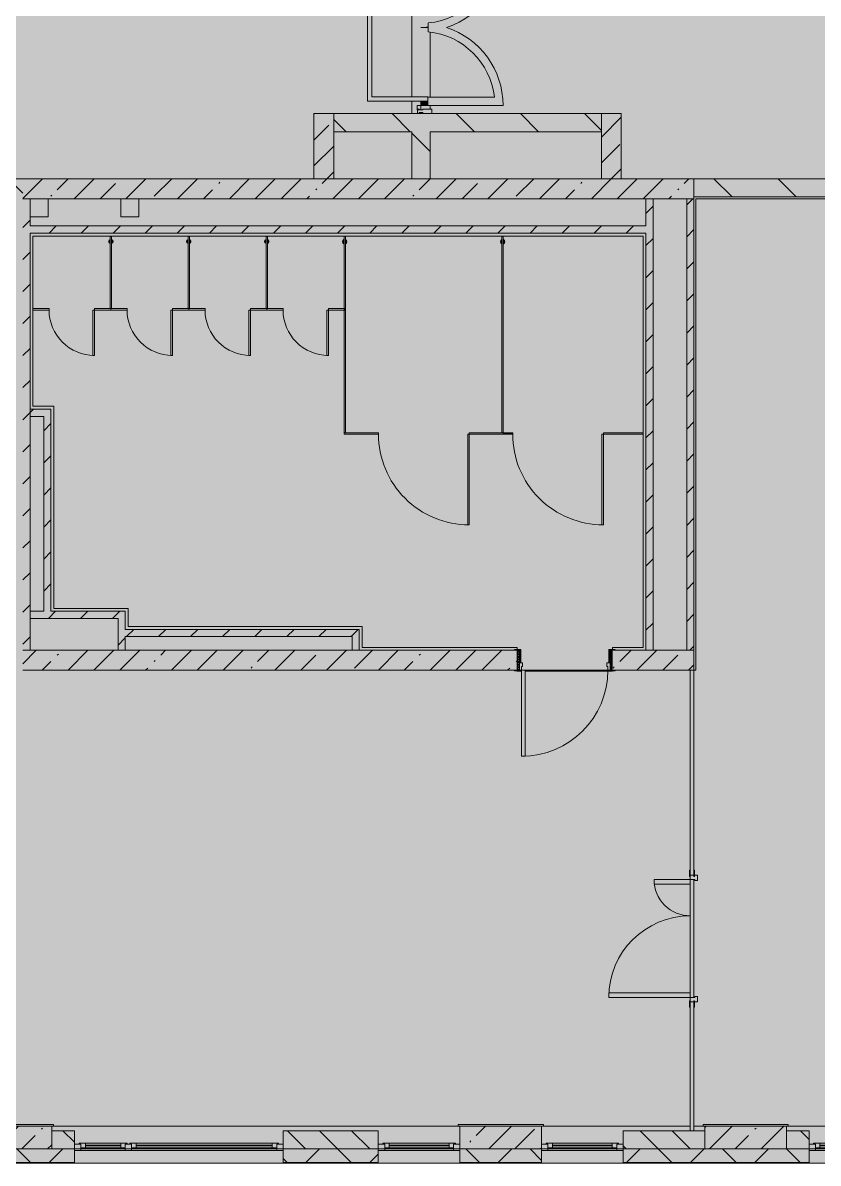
# Model space of a CAD drawing. Header units: millimetres. Extents: x 81382 to 274816, y -8553 to 29000.
# Drawn here: x 242016 to 250786, y -258 to 12321 of the extents above; entities that cross this region are included whole.
import ezdxf

# ---------------------------------------------------------------- set-up
doc = ezdxf.new("R2010")
doc.units = ezdxf.units.MM
doc.layers.add('A-DETL-GENF-2', color=7, linetype='Continuous', lineweight=9, true_color=0xc0c0c0, transparency=0.4)
for name, color, linetype, lineweight, true_color in [('A-DETL-GENF-4', 7, 'Continuous', 5, 0xe2e2e2), ('A-DETL-GENF-5', 7, 'Continuous', 5, 0xb7b7b7), ('A-DOOR-4', 7, 'Continuous', 5, 0xb7b7b7), ('A-DOOR-5', 7, 'Continuous', 5, 0xe2e2e2), ('A-DOOR-6', 7, 'Continuous', 5, 0xaaaaaa), ('A-DOOR-8', 7, 'Continuous', 5, 0x737373), ('A-DOOR-FRAM-4', 7, 'Continuous', 5, 0xe2e2e2), ('A-DOOR-FRAM-5', 7, 'Continuous', 5, 0xb7b7b7), ('A-DOOR-FRAM-6', 7, 'Continuous', 5, 0xaaaaaa), ('A-FLOR-1', 7, 'Continuous', 5, 0xb7b7b7), ('A-GENM-1', 7, 'Continuous', 5, 0x737373), ('A-GENM-2', 7, 'Continuous', 5, 0xe2ddcd), ('A-GLAZ-2', 7, 'Continuous', 5, 0x737373), ('A-GLAZ-CWMG-3', 7, 'Continuous', 5, 0x737373), ('A-WALL-3', 7, 'Continuous', 5, 0x737373), ('A-WALL-4', 7, 'Continuous', 9, 0x737373), ('I-WALL-3', 7, 'Continuous', 5, 0x737373), ('S-COLS-2', 7, 'Continuous', 5, 0x737373)]:
    doc.layers.add(name, color=color, linetype=linetype, lineweight=lineweight, true_color=true_color)
for name, color, linetype, lineweight in [('A-WALL-2', 7, 'Continuous', 5), ('I-WALL-2', 7, 'Continuous', 5), ('S-COLS-1', 7, 'Continuous', 5)]:
    doc.layers.add(name, color=color, linetype=linetype, lineweight=lineweight)
pattern_1 = [(45, (147806.5, 0), (-176.7767, 176.7767), [])]
pattern_2 = [(45, (147806.5, 0), (-285.1231, 285.1231), []), (45, (148091.6, 0), (-285.1231, 285.1231), [504.031, -100.806, 16.764, -84.042])]
pattern_3 = [(135, (147806.5, 0), (-353.5534, -353.5534), [])]

# ---------------------------------------------------------------- blocks, each defined once
blk = doc.blocks.new('BSC_Колонна _Прямоугольная - 250х900-23282983-3_6_3_птичка')
at = {"layer": 'S-COLS-1'}
h = blk.add_hatch(dxfattribs=at)
h.set_pattern_fill('FP_88', color=256, style=0, pattern_type=2)
h.set_pattern_definition([(45, (-99480, -25), (-285.1231, 285.1231), []), (45, (-99194.88, -25), (-285.1231, 285.1231), [504.031, -100.806, 16.764, -84.042])])
h.paths.add_polyline_path([(158, -125), (450, -125), (450, 125), (-450, 125), (-450, -125)])
at = {"layer": 'S-COLS-2'}
for p, q in [((450, 125), (-450, 125)), ((-450, 125), (-450, -125)), ((450, -125), (450, 125)), ((-450, -125), (450, -125))]:
    blk.add_line(p, q, dxfattribs=at)
blk = doc.blocks.new('110_Дверь_СКБ_1Ст_Внутренняя1 - Д-7а_л__950x2100h_Туалет-V57-3_6_3_птичка')
at = {"layer": 'A-DOOR-5'}
h = blk.add_hatch(color=256, dxfattribs=at)
h.paths.add_polyline_path([(487.5, 110), (487.5, 70), (477.5, 70), (477.5, 30), (512.5, 30), (512.5, 110)])
h.paths.add_polyline_path([(-462.5, 110), (-487.5, 110), (-487.5, 30), (-452.5, 30), (-452.5, 70), (-462.5, 70)])
at = {"layer": 'A-DOOR-6'}
h = blk.add_hatch(dxfattribs=at)
h.set_pattern_fill('FP_12', color=256, style=0, pattern_type=2)
h.set_pattern_definition([(135, (1776.41, 174.685), (-14.14214, -14.14214), []), (225, (1776.41, 174.685), (14.14214, -14.14214), [])])
h.paths.add_polyline_path([(537.5, 110), (512.5, 110), (512.5, -110), (537.5, -110)])
at = {"layer": 'A-DOOR-FRAM-4'}
for points in [[(447.5, 1060), (447.5, 110), (487.5, 110), (487.5, 1060)], [(-542.5, 118), (-542.5, 110), (-472.5, 110), (-472.5, 118)], [(-472.5, 30), (-487.5, 30), (-487.5, -110), (-472.5, -110)], [(559.2, 118), (497.5, 118), (497.5, 110), (567.5, 110), (567.5, 118)], [(512.5, 30), (497.5, 30), (497.5, -110), (512.5, -110)], [(-542.5, -110), (-542.5, -118), (-472.5, -118), (-472.5, -110)], [(559.2, -110), (497.5, -110), (497.5, -118), (567.5, -118), (567.5, -110)]]:
    blk.add_hatch(color=256, dxfattribs=at).paths.add_polyline_path(points)
at = {"layer": 'A-DOOR-FRAM-6'}
h = blk.add_hatch(dxfattribs=at)
h.set_pattern_fill('FP_13', color=256, style=0, pattern_type=2)
h.set_pattern_definition([(45, (-346.384, 174.685), (-14.1421, 14.1421), []), (135, (-346.384, 174.685), (-14.1421, -14.1421), [])])
h.paths.add_polyline_path([(-487.5, 110), (-512.5, 110), (-512.5, -110), (-487.5, -110)])
at = {"layer": 'A-DOOR-4'}
for p, q in [((487.5, 1060), (447.5, 1060)), ((447.5, 1060), (447.5, 110)), ((487.5, 110), (487.5, 1060)), ((447.5, 110), (487.5, 110))]:
    blk.add_line(p, q, dxfattribs=at)
blk.add_arc((487.5, 110), 950, 90, 180, dxfattribs=at)
at = {"layer": 'A-DOOR-FRAM-5'}
for p, q in [((-472.5, 118), (-542.5, 118)), ((-542.5, 118), (-542.5, 110)), ((-542.5, 110), (-472.5, 110)), ((-487.5, 110), (-512.5, 110)), ((-512.5, 110), (-512.5, -110)), ((-462.5, 110), (-487.5, 110)), ((-487.5, 110), (-487.5, 30)), ((-487.5, -110), (-487.5, 110)), ((-472.5, 110), (-487.5, 110)), ((-487.5, 110), (-487.5, 109)), ((-487.5, 109), (-472.5, 109)), ((-487.5, 30), (-452.5, 30)), ((-472.5, 30), (-487.5, 30)), ((-487.5, 30), (-487.5, -110)), ((-472.5, 110), (-472.5, 118)), ((-472.5, 109), (-472.5, 110)), ((-472.5, -110), (-472.5, 30)), ((-462.5, 70), (-462.5, 110)), ((-452.5, 70), (-462.5, 70)), ((-452.5, 30), (-452.5, 70)), ((487.5, 70), (477.5, 70)), ((477.5, 70), (477.5, 30)), ((477.5, 30), (512.5, 30)), ((487.5, 110), (487.5, 70)), ((512.5, 110), (487.5, 110)), ((567.5, 118), (497.5, 118)), ((497.5, 118), (497.5, 110)), ((512.5, 110), (497.5, 110)), ((497.5, 110), (497.5, 109)), ((497.5, 110), (567.5, 110)), ((497.5, 109), (512.5, 109)), ((512.5, 30), (497.5, 30)), ((497.5, 30), (497.5, -110)), ((512.5, 30), (512.5, 110)), ((537.5, 110), (512.5, 110)), ((512.5, 110), (512.5, -110)), ((512.5, 109), (512.5, 110)), ((512.5, -110), (512.5, 30)), ((537.5, -110), (537.5, 110)), ((567.5, 110), (567.5, 118)), ((-472.5, -110), (-542.5, -110)), ((-542.5, -110), (-542.5, -118)), ((-542.5, -118), (-472.5, -118)), ((-512.5, -110), (-487.5, -110)), ((-487.5, -110), (-472.5, -110)), ((-472.5, -118), (-472.5, -110)), ((497.5, -110), (512.5, -110)), ((567.5, -110), (497.5, -110)), ((497.5, -110), (497.5, -118)), ((497.5, -118), (567.5, -118)), ((512.5, -110), (537.5, -110)), ((567.5, -118), (567.5, -110))]:
    blk.add_line(p, q, dxfattribs=at)
blk = doc.blocks.new('BSC_Колонна _Прямоугольная - 250х900-V58-3_6_3_птичка')
at = {"layer": 'S-COLS-1'}
h = blk.add_hatch(dxfattribs=at)
h.set_pattern_fill('FP_90', color=256, style=0, pattern_type=2)
h.set_pattern_definition([(45, (-94080, -25), (-285.1231, 285.1231), []), (45, (-93794.88, -25), (-285.1231, 285.1231), [504.031, -100.806, 16.764, -84.042])])
h.paths.add_polyline_path([(450, -125), (450, 125), (-450, 125), (-450, -125), (66, -125)])
at = {"layer": 'S-COLS-2'}
for p, q in [((450, 125), (-450, 125)), ((-450, 125), (-450, -125)), ((450, -125), (450, 125)), ((-450, -125), (450, -125))]:
    blk.add_line(p, q, dxfattribs=at)
blk = doc.blocks.new('BSC_Колонна _Прямоугольная - 250х900-V59-3_6_3_птичка')
at = {"layer": 'S-COLS-1'}
h = blk.add_hatch(dxfattribs=at)
h.set_pattern_fill('FP_91', color=256, style=0, pattern_type=2)
h.set_pattern_definition([(45, (-102180, -25), (-285.1231, 285.1231), []), (45, (-101894.88, -25), (-285.1231, 285.1231), [504.031, -100.806, 16.764, -84.042])])
h.paths.add_polyline_path([(450, -125), (450, 125), (-450, 125), (-450, -125), (204, -125)])
at = {"layer": 'S-COLS-2'}
for p, q in [((450, 125), (-450, 125)), ((-450, 125), (-450, -125)), ((450, -125), (450, 125)), ((-450, -125), (450, -125))]:
    blk.add_line(p, q, dxfattribs=at)
blk = doc.blocks.new('120_Окно_СКБ_2Ст_Фрамуга сверху - 120_Окно_СКБ_2Ст_2300х2500_h_ ДОО-19727959-3_6_3_птичка')
at = {"layer": 'A-GLAZ-2'}
for p, q in [((-1150, -127), (-1150, -57)), ((-1150, -57), (-1080, -57)), ((1150, -57), (-1150, -57)), ((-1080, -57), (-1080, -127)), ((-1080, -57), (1080, -57)), ((520, -87), (-1080, -87)), ((-1080, -87), (-1080, -127)), ((-1030, -137), (-1030, -87)), ((-1030, -107), (470, -107)), ((470, -117), (-1030, -117)), ((470, -137), (470, -87)), ((520, -127), (520, -57)), ((520, -57), (590, -57)), ((520, -127), (520, -87)), ((590, -57), (590, -127)), ((1080, -87), (590, -87)), ((590, -87), (590, -127)), ((640, -137), (640, -87)), ((640, -107), (1030, -107)), ((1030, -117), (640, -117)), ((1030, -137), (1030, -87)), ((1080, -127), (1080, -57)), ((1080, -57), (1150, -57)), ((1080, -127), (1080, -87)), ((1150, -57), (1150, -127)), ((-1080, -127), (-1150, -127)), ((-1150, -127), (-1100, -127)), ((-1080, -127), (-1100, -127)), ((-1100, -127), (-1100, -137)), ((-1100, -137), (540, -137)), ((540, -137), (-1100, -137)), ((590, -127), (520, -127)), ((540, -127), (520, -127)), ((540, -127), (570, -127)), ((540, -127), (570, -127)), ((540, -137), (540, -127)), ((590, -127), (570, -127)), ((570, -127), (570, -137)), ((570, -137), (1100, -137)), ((1100, -137), (570, -137)), ((1150, -127), (1080, -127)), ((1100, -127), (1080, -127)), ((1100, -127), (1150, -127)), ((1100, -137), (1100, -127))]:
    blk.add_line(p, q, dxfattribs=at)
blk = doc.blocks.new('120_Окно_СКБ_1Ст - 120_Окно_СКБ_1Ст 900х2500_h_ с форточкой-V61-3_6_3_птичка')
at = {"layer": 'A-GLAZ-2'}
for p, q in [((-450, -127), (-450, -57)), ((-450, -57), (-380, -57)), ((450, -57), (-450, -57)), ((-380, -57), (-380, -127)), ((380, -87), (-380, -87)), ((-380, -87), (-380, -127)), ((-330, -137), (-330, -87)), ((-330, -107), (330, -107)), ((330, -117), (-330, -117)), ((330, -137), (330, -87)), ((380, -127), (380, -57)), ((380, -57), (450, -57)), ((380, -127), (380, -87)), ((450, -57), (450, -127)), ((-380, -127), (-450, -127)), ((-450, -127), (-400, -127)), ((-380, -127), (-400, -127)), ((-400, -127), (-400, -137)), ((-400, -137), (400, -137)), ((400, -137), (-400, -137)), ((450, -127), (380, -127)), ((400, -127), (380, -127)), ((400, -127), (450, -127)), ((400, -137), (400, -127))]:
    blk.add_line(p, q, dxfattribs=at)
blk = doc.blocks.new('120_Окно_СКБ_2Ст_Фрамуга сверху - 120_Окно_СКБ_2Ст_2300х2500_h_ ДОО-V62-3_6_3_птичка')
at = {"layer": 'A-GLAZ-2'}
for p, q in [((-1150, -127), (-1150, -57)), ((-1150, -57), (-1080, -57)), ((1150, -57), (-1150, -57)), ((-1080, -57), (-1080, -127)), ((-1080, -57), (1080, -57)), ((520, -87), (-1080, -87)), ((-1080, -87), (-1080, -127)), ((-1030, -137), (-1030, -87)), ((-1030, -107), (470, -107)), ((470, -117), (-1030, -117)), ((470, -137), (470, -87)), ((520, -127), (520, -57)), ((520, -57), (590, -57)), ((520, -127), (520, -87)), ((590, -57), (590, -127)), ((1080, -87), (590, -87)), ((590, -87), (590, -127)), ((640, -137), (640, -87)), ((640, -107), (1030, -107)), ((1030, -117), (640, -117)), ((1030, -137), (1030, -87)), ((1080, -127), (1080, -57)), ((1080, -57), (1150, -57)), ((1080, -127), (1080, -87)), ((1150, -57), (1150, -127)), ((-1080, -127), (-1150, -127)), ((-1150, -127), (-1100, -127)), ((-1080, -127), (-1100, -127)), ((-1100, -127), (-1100, -137)), ((-1100, -137), (540, -137)), ((540, -137), (-1100, -137)), ((590, -127), (520, -127)), ((540, -127), (520, -127)), ((540, -127), (570, -127)), ((540, -127), (570, -127)), ((540, -137), (540, -127)), ((590, -127), (570, -127)), ((570, -127), (570, -137)), ((570, -137), (1100, -137)), ((1100, -137), (570, -137)), ((1150, -127), (1080, -127)), ((1100, -127), (1080, -127)), ((1100, -127), (1150, -127)), ((1100, -137), (1100, -127))]:
    blk.add_line(p, q, dxfattribs=at)
blk = doc.blocks.new('120_Окно_СКБ_1Ст - 120_Окно_СКБ_1Ст 900х2500_h_ с форточкой-22876038-3_6_3_птичка')
at = {"layer": 'A-GLAZ-2'}
for p, q in [((-450, -127), (-450, -57)), ((-450, -57), (-380, -57)), ((450, -57), (-450, -57)), ((-380, -57), (-380, -127)), ((380, -87), (-380, -87)), ((-380, -87), (-380, -127)), ((-330, -137), (-330, -87)), ((-330, -107), (330, -107)), ((330, -117), (-330, -117)), ((330, -137), (330, -87)), ((380, -127), (380, -57)), ((380, -57), (450, -57)), ((380, -127), (380, -87)), ((450, -57), (450, -127)), ((-380, -127), (-450, -127)), ((-450, -127), (-400, -127)), ((-380, -127), (-400, -127)), ((-400, -127), (-400, -137)), ((-400, -137), (400, -137)), ((400, -137), (-400, -137)), ((450, -127), (380, -127)), ((400, -127), (380, -127)), ((400, -127), (450, -127)), ((400, -137), (400, -127))]:
    blk.add_line(p, q, dxfattribs=at)
blk = doc.blocks.new('131_Сантехническая перегородка 7 - СП-1-V166-3_6_3_птичка')
at = {"layer": 'A-GENM-2'}
blk.add_hatch(color=256, dxfattribs=at).paths.add_polyline_path([(2166, 8), (-4, 8), (-4, -8), (2166, -8)])
at = {"layer": 'A-GENM-1'}
for p, q in [((2166, 8), (-4, 8)), ((-4, 8), (-4, -8)), ((2166, -8), (2166, 8)), ((-4, -8), (2166, -8))]:
    blk.add_line(p, q, dxfattribs=at)
at = {"layer": 'A-GENM-1', "flags": 128}
for points in [[(71, 8), (71, 9), (71, 9), (70, 9), (70, 10), (70, 10), (69, 11), (69, 11), (68, 12), (68, 12), (67, 12), (67, 13), (66, 13), (66, 13), (65, 14), (65, 14), (64, 14), (64, 14), (63, 14), (62, 15), (62, 15), (61, 15), (61, 15), (60, 15), (59, 15), (59, 15), (58, 15), (58, 15), (57, 15), (56, 15), (56, 15), (55, 15), (55, 15), (54, 14), (54, 14), (53, 14), (52, 14), (52, 13), (51, 13), (51, 13), (50, 13), (50, 12), (49, 12), (49, 11), (48, 11), (48, 11), (48, 10), (47, 10), (47, 9), (46, 9), (46, 8), (46, 8)], [(46, -8), (46, -9), (47, -9), (47, -9), (47, -10), (48, -10), (48, -11), (49, -11), (49, -12), (50, -12), (50, -12), (51, -13), (51, -13), (52, -13), (52, -14), (53, -14), (53, -14), (54, -14), (54, -14), (55, -15), (56, -15), (56, -15), (57, -15), (57, -15), (58, -15), (59, -15), (59, -15), (60, -15), (60, -15), (61, -15), (62, -15), (62, -15), (63, -15), (63, -14), (64, -14), (64, -14), (65, -14), (66, -13), (66, -13), (67, -13), (67, -13), (68, -12), (68, -12), (69, -11), (69, -11), (69, -11), (70, -10), (70, -10), (71, -9), (71, -9), (71, -8), (71, -8)]]:
    blk.add_lwpolyline(points, dxfattribs=at)
at = {"layer": 'A-GENM-1'}
for radius, start, end in [(24.6, 19.9113, 160.0887), (17.6, 45, 135), (17.6, 45, 135), (15.1, 45, 135), (24.6, 199.9113, 340.0887), (17.6, 225, 315), (17.6, 225, 315), (15.1, 225, 315)]:
    blk.add_arc((59, 0), radius, start, end, dxfattribs=at)
blk = doc.blocks.new('131_Сантехническая перегородка 6 - СП-1-V167-3_6_3_птичка')
at = {"layer": 'A-GENM-2'}
blk.add_hatch(color=256, dxfattribs=at).paths.add_polyline_path([(800, 8), (0, 8), (0, -8), (800, -8)])
at = {"layer": 'A-GENM-1'}
for p, q in [((800, 8), (0, 8)), ((0, 8), (0, -8)), ((800, -8), (800, 8)), ((0, -8), (800, -8))]:
    blk.add_line(p, q, dxfattribs=at)
at = {"layer": 'A-GENM-1', "flags": 128}
for points in [[(71, 8), (71, 9), (71, 9), (70, 9), (70, 10), (70, 10), (69, 11), (69, 11), (68, 12), (68, 12), (67, 12), (67, 13), (66, 13), (66, 13), (65, 14), (65, 14), (64, 14), (64, 14), (63, 14), (62, 15), (62, 15), (61, 15), (61, 15), (60, 15), (59, 15), (59, 15), (58, 15), (58, 15), (57, 15), (56, 15), (56, 15), (55, 15), (55, 15), (54, 14), (54, 14), (53, 14), (52, 14), (52, 13), (51, 13), (51, 13), (50, 13), (50, 12), (49, 12), (49, 11), (48, 11), (48, 11), (48, 10), (47, 10), (47, 9), (46, 9), (46, 8), (46, 8)], [(46, -8), (46, -9), (47, -9), (47, -9), (47, -10), (48, -10), (48, -11), (49, -11), (49, -12), (50, -12), (50, -12), (51, -13), (51, -13), (52, -13), (52, -14), (53, -14), (53, -14), (54, -14), (54, -14), (55, -15), (56, -15), (56, -15), (57, -15), (57, -15), (58, -15), (59, -15), (59, -15), (60, -15), (60, -15), (61, -15), (62, -15), (62, -15), (63, -15), (63, -14), (64, -14), (64, -14), (65, -14), (66, -13), (66, -13), (67, -13), (67, -13), (68, -12), (68, -12), (69, -11), (69, -11), (69, -11), (70, -10), (70, -10), (71, -9), (71, -9), (71, -8), (71, -8)]]:
    blk.add_lwpolyline(points, dxfattribs=at)
at = {"layer": 'A-GENM-1'}
for radius, start, end in [(24.6, 19.9113, 160.0887), (17.6, 45, 135), (17.6, 45, 135), (15.1, 45, 135), (24.6, 199.9113, 340.0887), (17.6, 225, 315), (17.6, 225, 315), (15.1, 225, 315)]:
    blk.add_arc((59, 0), radius, start, end, dxfattribs=at)
blk = doc.blocks.new('131_Сантехническая перегородка_Дверь МГН - СД-1-V168-3_6_3_птичка')
at = {"layer": 'A-GENM-2'}
for points in [[(-370, 8), (-370, -8), (10, -8), (10, 8)], [(1010, 8), (1010, -8), (1390, -8), (1390, 8)]]:
    blk.add_hatch(color=256, dxfattribs=at).paths.add_polyline_path(points)
at = {"layer": 'A-DOOR-8'}
for p, q in [((10, 1008), (26, 1008)), ((10, 8), (10, 1008)), ((26, 8), (26, 1008)), ((10, 8), (26, 8))]:
    blk.add_line(p, q, dxfattribs=at)
blk.add_arc((10, 8), 1000, 360, 90, dxfattribs=at)
at = {"layer": 'A-GENM-1'}
for p, q in [((10, 8), (-370, 8)), ((-370, 8), (-370, -8)), ((10, -8), (10, 8)), ((1390, 8), (1010, 8)), ((1010, 8), (1010, -8)), ((1390, -8), (1390, 8)), ((-370, -8), (10, -8)), ((1010, -8), (1390, -8))]:
    blk.add_line(p, q, dxfattribs=at)
blk = doc.blocks.new('131_Сантехническая перегородка_Дверь 5 - СД-1-V169-3_6_3_птичка')
at = {"layer": 'A-GENM-2'}
for points in [[(70, 8), (70, -8), (250, -8), (250, 8)], [(750, 8), (750, -8), (930, -8), (930, 8)]]:
    blk.add_hatch(color=256, dxfattribs=at).paths.add_polyline_path(points)
at = {"layer": 'A-DOOR-8'}
for p, q in [((266, 508), (250, 508)), ((250, 8), (250, 508)), ((266, 8), (266, 508)), ((266, 8), (250, 8))]:
    blk.add_line(p, q, dxfattribs=at)
blk.add_arc((250, 8), 500, 360, 90, dxfattribs=at)
at = {"layer": 'A-GENM-1'}
for p, q in [((250, 8), (70, 8)), ((70, 8), (70, -8)), ((250, -8), (250, 8)), ((930, 8), (750, 8)), ((750, 8), (750, -8)), ((930, -8), (930, 8)), ((70, -8), (250, -8)), ((750, -8), (930, -8))]:
    blk.add_line(p, q, dxfattribs=at)
blk = doc.blocks.new('131_Сантехническая перегородка_Дверь МГН 2 - СД-1-V170-3_6_3_птичка')
at = {"layer": 'A-GENM-2'}
for points in [[(-430, 8), (-430, -8), (10, -8), (10, 8)], [(1010, 8), (1010, -8), (1110, -8), (1110, 8)]]:
    blk.add_hatch(color=256, dxfattribs=at).paths.add_polyline_path(points)
at = {"layer": 'A-DOOR-8'}
for p, q in [((10, 1008), (26, 1008)), ((10, 8), (10, 1008)), ((26, 8), (26, 1008)), ((10, 8), (26, 8))]:
    blk.add_line(p, q, dxfattribs=at)
blk.add_arc((10, 8), 1000, 360, 90, dxfattribs=at)
at = {"layer": 'A-GENM-1'}
for p, q in [((10, 8), (-430, 8)), ((-430, 8), (-430, -8)), ((10, -8), (10, 8)), ((1110, 8), (1010, 8)), ((1010, 8), (1010, -8)), ((1110, -8), (1110, 8)), ((-430, -8), (10, -8)), ((1010, -8), (1110, -8))]:
    blk.add_line(p, q, dxfattribs=at)
blk = doc.blocks.new('Дверь_Витражная_остекление_ - ВВ-7 остекление-32356329-3_6_3_птичка')
at = {"layer": 'A-DETL-GENF-4'}
blk.add_hatch(color=256, dxfattribs=at).paths.add_polyline_path([(-860, -20), (-860, -96), (-815, -96), (-815, -20)])
h = blk.add_hatch(color=256, dxfattribs=at)
h.paths.add_polyline_path([(865, -100), (900, -100), (900, -40), (910, -40), (910, -20), (865, -20), (865, -40)])
h.paths.add_polyline_path([(900, -880), (910, -880), (910, -140), (900, -143), (900, -833)])
at = {"layer": 'A-DETL-GENF-5'}
for p, q in [((-815, -20), (-860, -20)), ((-860, -96), (-860, -20)), ((-815, -20), (-860, -20)), ((-860, -20), (-860, -96)), ((865, -100), (865, -20)), ((865, -20), (865, -100)), ((910, -880), (910, -143)), ((910, -880), (910, -143)), ((910, -800), (900, -800)), ((910, -880), (900, -880)), ((900, -880), (910, -880))]:
    blk.add_line(p, q, dxfattribs=at)
at = {"layer": 'A-DOOR-4'}
for p, q in [((-910, 20), (-860, 20)), ((-910, -20), (-910, 20)), ((-860, 20), (-860, -20)), ((860, 20), (910, 20)), ((860, -20), (860, 20)), ((910, 20), (910, -20)), ((-860, -20), (-910, -20)), ((-860, -96), (-860, -20)), ((910, -20), (860, -20))]:
    blk.add_line(p, q, dxfattribs=at)
for centre, start, end in [((-860, -20), 354.5815, 0), ((860, -20), 180, 185.4185)]:
    blk.add_arc(centre, 860, start, end, dxfattribs=at)
blk = doc.blocks.new('Прямоугольный импост - Импост структурный с накладкой - 160мм Темный-32310142-3_6_3_птичка')
at = {"layer": 'A-GLAZ-CWMG-3'}
for p, q in [((-50, 0), (-50, 17)), ((-50, 17), (0, 17)), ((-40, 0), (-50, 0)), ((-40, -40), (-40, 0)), ((0, 0), (-10, 0)), ((-10, 0), (-10, -40)), ((0, 17), (0, 0)), ((-50, -140), (-50, -40)), ((-50, -40), (-40, -40)), ((-10, -40), (0, -40)), ((0, -40), (0, -140)), ((0, -140), (-50, -140))]:
    blk.add_line(p, q, dxfattribs=at)
blk = doc.blocks.new('110_Дверь_СКБ_2Ст - Д-5_п__в составе перегородки _не входит в спец__-V180-3_6_3_птичка')
at = {"layer": 'A-DOOR-5'}
h = blk.add_hatch(color=256, dxfattribs=at)
h.paths.add_polyline_path([(712, -20), (712, 60), (652, 60), (652, 30), (662, 30), (662, -20)])
h.paths.add_polyline_path([(-628, 60), (-688, 60), (-688, -20), (-638, -20), (-638, 30), (-628, 30)])
for points in [[(-588, -420), (-588, -20), (-638, -20), (-638, -420)], [(662, -920), (662, -20), (612, -20), (612, -920)]]:
    blk.add_hatch(color=256, dxfattribs=at).paths.add_polyline_path(points)
at = {"layer": 'A-DOOR-FRAM-4'}
for points in [[(-672, 28), (-743, 28), (-743, 20), (-672, 20)], [(768, 28), (698, 28), (698, 20), (768, 20)], [(-672, -20), (-743, -20), (-743, -28), (-672, -28)], [(768, -20), (698, -20), (698, -28), (768, -28)]]:
    blk.add_hatch(color=256, dxfattribs=at).paths.add_polyline_path(points)
at = {"layer": 'A-DOOR-4'}
for p, q in [((-638, -20), (-588, -20)), ((-638, -420), (-638, -20)), ((-588, -20), (-588, -420)), ((612, -20), (662, -20)), ((612, -920), (612, -20)), ((662, -20), (662, -920)), ((-588, -420), (-638, -420)), ((662, -920), (612, -920))]:
    blk.add_line(p, q, dxfattribs=at)
for centre, radius, start, end in [((-638, -20), 400, 270, 0), ((662, -20), 900, 180, 270)]:
    blk.add_arc(centre, radius, start, end, dxfattribs=at)
at = {"layer": 'A-DOOR-FRAM-5'}
for p, q in [((-743, 28), (-672, 28)), ((-743, 20), (-743, 28)), ((-672, 20), (-743, 20)), ((-688, 60), (-628, 60)), ((-688, -20), (-688, 60)), ((-688, 20), (-672, 20)), ((-688, 19), (-688, 20)), ((-672, 19), (-688, 19)), ((-672, 28), (-672, 20)), ((-672, 20), (-672, 19)), ((-638, 30), (-638, -20)), ((-628, 30), (-638, 30)), ((-628, 60), (-628, 30)), ((652, 60), (712, 60)), ((652, 30), (652, 60)), ((662, 30), (652, 30)), ((662, -20), (662, 30)), ((698, 20), (698, 28)), ((698, 28), (768, 28)), ((698, 19), (698, 20)), ((698, 20), (712, 20)), ((768, 20), (698, 20)), ((712, 19), (698, 19)), ((712, 60), (712, -20)), ((712, 20), (712, 19)), ((768, 28), (768, 20)), ((-743, -20), (-672, -20)), ((-743, -28), (-743, -20)), ((-672, -28), (-743, -28)), ((-638, -20), (-688, -20)), ((-672, -20), (-672, -28)), ((712, -20), (662, -20)), ((698, -28), (698, -20)), ((698, -20), (768, -20)), ((768, -28), (698, -28)), ((768, -20), (768, -28))]:
    blk.add_line(p, q, dxfattribs=at)

msp = doc.modelspace()

# ---------------------------------------------------------------- hatches: boundary and pattern name
at = {"layer": 'A-DETL-GENF-2'}
msp.add_hatch(color=256, dxfattribs=at).paths.add_polyline_path([(272158.8, -258), (273039.5, -258), (273039.5, 21479), (241139.5, 21479), (241139.5, 27379), (232376.5, 27379), (232376.5, 10208.3), (237016.5, 10208.3), (237016.5, -258), (271243.4, -258)])
at = {"layer": 'A-WALL-2'}
h = msp.add_hatch(dxfattribs=at)
h.set_pattern_fill('FP_65', color=256, style=0, pattern_type=2)
h.set_pattern_definition([(135, (147806.5, 0), (-176.7767, -176.7767), [])])
h.paths.add_polyline_path([(269236.5, -100), (269236.5, 100), (268936.5, 100), (268936.5, -100)])
h.paths.add_polyline_path([(261486.5, -100), (261486.5, 100), (261236.5, 100), (261236.5, -100)])
h.paths.add_polyline_path([(258536.5, -100), (259436.5, -100), (259436.5, 100), (258536.5, 100)])
h.paths.add_polyline_path([(267136.5, -100), (267136.5, 100), (266636.5, 100), (266636.5, -100)])
h.paths.add_polyline_path([(256736.5, -100), (257636.5, -100), (257636.5, 100), (256736.5, 100)])
h.paths.add_polyline_path([(264836.1, -100), (264836.5, -100), (264836.1, 100), (263786.5, 100), (263786.5, -100), (263920.8, -100)])
h.paths.add_polyline_path([(249275.5, -100), (249536.5, -100), (249536.5, 100), (248636.5, 100), (248636.5, -100)])
h.paths.add_polyline_path([(242336.5, -100), (242586.5, -100), (242586.5, 100), (242336.5, 100), (242336.5, 56.5)])
h.paths.add_polyline_path([(254036.5, -100), (254036.5, 100), (252986.5, 100), (252986.5, -100)])
h.paths.add_polyline_path([(245614.1, -100), (245936.5, -100), (245936.5, 100), (244886.5, 100), (244886.5, -100)])
h.paths.add_polyline_path([(250436.5, -100), (250686.5, -100), (250686.5, 100), (250436.5, 100)])
h.paths.add_polyline_path([(240122.1, -100), (240536.5, -100), (240536.5, 100), (239736.5, 100), (239736.5, -100)])
h = msp.add_hatch(dxfattribs=at)
h.set_pattern_fill('FP_67', color=256, style=0, pattern_type=2)
h.set_pattern_definition([(45, (147806.5, 0), (-353.5534, 353.5534), []), (135, (147806.5, 0), (-353.5534, -353.5534), [])])
h.paths.add_polyline_path([(271536.5, -250), (272886.5, -250), (272886.5, -100), (271536.5, -100)])
h.paths.add_polyline_path([(268497.4, -250), (269236.5, -250), (269236.5, -100), (268036.5, -100), (268036.5, -250)])
h.paths.add_polyline_path([(256736.5, -250), (257636.5, -250), (257636.5, -100), (256736.5, -100)])
h.paths.add_polyline_path([(261486.5, -250), (261486.5, -100), (260336.5, -100), (260336.5, -250), (261174.8, -250)])
h.paths.add_polyline_path([(254936.5, -250), (255836.5, -250), (255836.5, -100), (254936.5, -100)])
h.paths.add_polyline_path([(263786.5, -250), (264836.5, -250), (264836.1, -100), (263786.5, -100)])
h.paths.add_polyline_path([(259436.5, -250), (259436.5, -100), (258536.5, -100), (258536.5, -250)])
h.paths.add_polyline_path([(267136.5, -250), (267136.5, -100), (265736.5, -100), (265736.5, -250), (265751.4, -250)])
h.paths.add_polyline_path([(250686.5, -250), (250686.5, -100), (248636.5, -100), (248636.5, -250), (250190.8, -250)])
h.paths.add_polyline_path([(254036.5, -250), (254036.5, -100), (252986.5, -100), (252986.5, -250)])
h.paths.add_polyline_path([(247736.5, -250), (247736.5, -100), (246836.5, -100), (246836.5, -250), (247444.8, -250)])
h.paths.add_polyline_path([(245614.1, -250), (245936.5, -250), (245936.5, -100), (244886.5, -100), (244886.5, -250)])
h.paths.add_polyline_path([(241436.5, -250), (242586.5, -250), (242586.5, -100), (241436.5, -100)])
h.paths.add_polyline_path([(240536.5, -250), (240536.5, -100), (239736.5, -100), (239736.5, -250), (240122.1, -250)])
h.paths.add_polyline_path([(238836.5, -250), (238836.5, -100), (237016.5, -100), (237016.5, -250), (238291.5, -250)])
at = {"layer": 'I-WALL-2'}
h = msp.add_hatch(dxfattribs=at)
h.set_pattern_fill('FP_66', color=256, style=0, pattern_type=2)
h.set_pattern_definition(pattern_3)
h.paths.add_polyline_path([(246506.5, 10600), (246506.5, 11320), (246306.5, 11320), (246306.5, 10600)])
h.paths.add_polyline_path([(246306.5, 13220), (246506.5, 13220), (246506.5, 13400), (246306.5, 13400), (246306.5, 13259)])
h = msp.add_hatch(dxfattribs=at)
h.set_pattern_fill('FP_63', color=256, style=0, pattern_type=2)
h.set_pattern_definition(pattern_2)
h.paths.add_polyline_path([(245225.5, 10600), (245445.5, 10600), (245445.5, 11320), (245225.5, 11320), (245225.5, 11072.6)])
h = msp.add_hatch(dxfattribs=at)
h.set_pattern_fill('FP_66', color=256, style=0, pattern_type=2)
h.set_pattern_definition(pattern_3)
h.paths.add_polyline_path([(246306.5, 11120), (246306.5, 11320), (245445.5, 11320), (245445.5, 11120), (246071.8, 11120)])
h = msp.add_hatch(dxfattribs=at)
h.set_pattern_fill('FP_66', color=256, style=0, pattern_type=2)
h.set_pattern_definition(pattern_3)
h.paths.add_polyline_path([(248395.5, 11120), (248395.5, 11320), (246506.5, 11320), (246506.5, 11120), (247444.8, 11120)])
h = msp.add_hatch(dxfattribs=at)
h.set_pattern_fill('FP_63', color=256, style=0, pattern_type=2)
h.set_pattern_definition(pattern_2)
h.paths.add_polyline_path([(248395.5, 10600), (248615.5, 10600), (248615.5, 11320), (248395.5, 11320), (248395.5, 11072.6)])
h = msp.add_hatch(dxfattribs=at)
h.set_pattern_fill('FP_66', color=256, style=0, pattern_type=2)
h.set_pattern_definition(pattern_3)
h.paths.add_polyline_path([(249416.5, 10400), (251451.5, 10400), (251451.5, 10600), (249416.5, 10600)])
h.paths.add_polyline_path([(254767.5, 10400), (254936.5, 10400), (254936.5, 10600), (252901.5, 10600), (252901.5, 10400), (252936.8, 10400)])
h.paths.add_polyline_path([(237791.5, 10400), (237791.5, 10600), (237416.5, 10600), (237416.5, 10400), (237736.5, 10400)])
h.paths.add_polyline_path([(239206.8, 10400), (240316.5, 10400), (240316.5, 10600), (239191.5, 10600), (239191.5, 10400)])
h.paths.add_polyline_path([(241952.8, 10400), (242016.5, 10400), (242016.5, 10600), (241266.5, 10600), (241266.5, 10400), (241296.5, 10400)])
h = msp.add_hatch(dxfattribs=at)
h.set_pattern_fill('FP_63', color=256, style=0, pattern_type=2)
h.set_pattern_definition(pattern_2)
h.paths.add_polyline_path([(249416.5, 10380), (249416.5, 10600), (242016.5, 10600), (242016.5, 10380), (247444.8, 10380)])
h = msp.add_hatch(dxfattribs=at)
h.set_pattern_fill('FP_68', color=256, style=0, pattern_type=2)
h.set_pattern_definition(pattern_1)
h.paths.add_polyline_path([(242096.5, 5400), (242096.5, 10380), (242016.5, 10380), (242016.5, 5400)])
h = msp.add_hatch(dxfattribs=at)
h.set_pattern_fill('FP_68', color=256, style=0, pattern_type=2)
h.set_pattern_definition(pattern_1)
h.paths.add_polyline_path([(248886.5, 5400), (248966.5, 5400), (248966.5, 10380), (248886.5, 10380), (248886.5, 5606.4)])
h = msp.add_hatch(dxfattribs=at)
h.set_pattern_fill('FP_68', color=256, style=0, pattern_type=2)
h.set_pattern_definition(pattern_1)
h.paths.add_polyline_path([(249336.5, 5400), (249416.5, 5400), (249416.5, 10380), (249336.5, 10380), (249336.5, 6628.8)])
h = msp.add_hatch(dxfattribs=at)
h.set_pattern_fill('FP_68', color=256, style=0, pattern_type=2)
h.set_pattern_definition(pattern_1)
h.paths.add_polyline_path([(245614.1, 10000), (248886.5, 10000), (248886.5, 10080), (242096.5, 10080), (242096.5, 10000), (243783.5, 10000)])
h = msp.add_hatch(dxfattribs=at)
h.set_pattern_fill('FP_68', color=256, style=0, pattern_type=2)
h.set_pattern_definition(pattern_1)
h.paths.add_polyline_path([(242246.5, 7980), (242326.5, 7980), (242326.5, 8060), (242096.5, 8060), (242096.5, 7980)])
h = msp.add_hatch(dxfattribs=at)
h.set_pattern_fill('FP_68', color=256, style=0, pattern_type=2)
h.set_pattern_definition(pattern_1)
h.paths.add_polyline_path([(242326.5, 5830), (242326.5, 7980), (242246.5, 7980), (242246.5, 5830)])
h = msp.add_hatch(dxfattribs=at)
h.set_pattern_fill('FP_68', color=256, style=0, pattern_type=2)
h.set_pattern_definition(pattern_1)
h.paths.add_polyline_path([(239836.5, 6620), (240266.5, 6620), (240266.5, 6700), (239836.5, 6699.6)])
h.paths.add_polyline_path([(241952.8, 6620), (242016.5, 6620), (242016.5, 6700), (241216.5, 6699.6), (241216.5, 6620), (241246.5, 6620)])
h = msp.add_hatch(dxfattribs=at)
h.set_pattern_fill('FP_68', color=256, style=0, pattern_type=2)
h.set_pattern_definition(pattern_1)
h.paths.add_polyline_path([(243066.5, 5750), (243066.5, 5830), (242096.5, 5830), (242096.5, 5750)])
h = msp.add_hatch(dxfattribs=at)
h.set_pattern_fill('FP_68', color=256, style=0, pattern_type=2)
h.set_pattern_definition(pattern_1)
h.paths.add_polyline_path([(243066.5, 5400), (243146.5, 5400), (243146.5, 5830), (243066.5, 5830), (243066.5, 5606.4)])
h = msp.add_hatch(dxfattribs=at)
h.set_pattern_fill('FP_68', color=256, style=0, pattern_type=2)
h.set_pattern_definition(pattern_1)
h.paths.add_polyline_path([(245646.5, 5550), (245646.5, 5630), (243146.5, 5630), (243146.5, 5550), (243783.5, 5550)])
h = msp.add_hatch(dxfattribs=at)
h.set_pattern_fill('FP_68', color=256, style=0, pattern_type=2)
h.set_pattern_definition(pattern_1)
h.paths.add_polyline_path([(245726.5, 5400), (245726.5, 5630), (245646.5, 5630), (245646.5, 5400)])
h = msp.add_hatch(dxfattribs=at)
h.set_pattern_fill('FP_63', color=256, style=0, pattern_type=2)
h.set_pattern_definition(pattern_2)
h.paths.add_polyline_path([(249416.5, 5180), (249416.5, 5400), (248516.5, 5400), (248516.5, 5180), (249376.5, 5180)])
h.paths.add_polyline_path([(247436.5, 5180), (247466.5, 5180), (247466.5, 5400), (242016.5, 5400), (242016.5, 5180), (243783.5, 5180)])

# ---------------------------------------------------------------- linework, layer by layer
at = {"layer": 'A-FLOR-1'}
for p, q in [((245816.5, 13130), (245816.5, 11455)), ((245866.5, 11505), (245866.5, 13080)), ((246486.5, 12318.9), (246486.5, 12221.1)), ((245816.5, 11455), (246482.5, 11455)), ((246482.5, 11505), (245866.5, 11505)), ((246482.5, 11410), (246482.5, 11505)), ((247216.5, 11500), (246482.5, 11500)), ((246482.5, 11410), (247311.5, 11410)), ((242296.5, 10380), (242296.5, 10180)), ((243096.5, 10180), (243096.5, 10380)), ((243296.5, 10380), (243296.5, 10180)), ((251451.5, 10380), (249437.5, 10380)), ((249437.5, 10380), (249437.5, 5180)), ((242296.5, 10180), (242096.5, 10180)), ((243296.5, 10180), (243096.5, 10180)), ((245558, 9969), (242127.5, 9969)), ((242127.5, 9969), (242127.5, 9168)), ((247298.5, 9969), (245574, 9969)), ((248855.5, 9969), (247314.5, 9969)), ((248855.5, 7799), (248855.5, 9969)), ((242127.5, 9152), (242127.5, 8091)), ((242127.5, 8091), (242357.5, 8091)), ((242357.5, 8091), (242357.5, 5861)), ((248855.5, 5431), (248855.5, 7783)), ((242357.5, 5861), (243177.5, 5861)), ((243177.5, 5861), (243177.5, 5661)), ((243177.5, 5661), (245757.5, 5661)), ((245757.5, 5661), (245757.5, 5431)), ((245757.5, 5431), (247467.5, 5431)), ((247467.5, 5431), (247467.5, 5408)), ((248517.5, 5408), (248517.5, 5431)), ((248517.5, 5431), (248855.5, 5431)), ((247467.5, 5171), (247516.5, 5171)), ((248466.5, 5180), (247556.5, 5180)), ((247556.5, 5171), (248517.5, 5171)), ((249437.5, 5180), (249416.5, 5180)), ((241416, 170), (242356, 170)), ((242356, 170), (242356, 150)), ((246816, 150), (246816, 170)), ((246816, 170), (247756, 170)), ((247756, 170), (247756, 150)), ((249516.5, 150), (249516.5, 170)), ((249516.5, 170), (250456.5, 170)), ((250456.5, 170), (250456.5, 150))]:
    msp.add_line(p, q, dxfattribs=at)
for centre, radius, start, end in [((246406.5, 13130), 905, 288.14412, 2.53324), ((246406.5, 13130), 815, 275.6332, 356.48271), ((246406.5, 11410), 815, 6.34007, 84.3668), ((246406.5, 11410), 905, 360, 71.85588)]:
    msp.add_arc(centre, radius, start, end, dxfattribs=at)
at = {"layer": 'A-WALL-3'}
for p, q in [((242586.5, 100), (242336.5, 100)), ((242586.5, -258), (242586.5, 100)), ((245936.5, 100), (244886.5, 100)), ((244886.5, 100), (244886.5, -258)), ((245936.5, -258), (245936.5, 100)), ((249376.5, 100), (248636.5, 100)), ((248636.5, 100), (248636.5, -258)), ((249536.5, 100), (249416.5, 100)), ((250686.5, 100), (250436.5, 100)), ((250686.5, -258), (250686.5, 100)), ((242586.5, -100), (244886.5, -100)), ((245936.5, -100), (246836.5, -100)), ((246836.5, -100), (246836.5, -258)), ((247736.5, -258), (247736.5, -100)), ((247736.5, -100), (248636.5, -100)), ((250686.5, -100), (252986.5, -100)), ((240536.5, -258), (254936.5, -258))]:
    msp.add_line(p, q, dxfattribs=at)
at = {"layer": 'A-WALL-4'}
for p, q in [((245445.5, 11320), (245445.5, 11120)), ((248395.5, 11120), (248395.5, 11320)), ((246506.5, 10600), (246306.5, 10600)), ((249416.5, 10400), (249416.5, 10600)), ((242016.5, 5400), (242096.5, 5400)), ((248886.5, 5400), (248966.5, 5400)), ((249336.5, 5400), (249416.5, 5400)), ((249416.5, 5180), (249376.5, 5180)), ((249376.5, 100), (249416.5, 100)), ((242336.5, -100), (242586.5, -100)), ((242586.5, -100), (242336.5, -100)), ((244886.5, -100), (245936.5, -100)), ((245936.5, -100), (244886.5, -100)), ((248636.5, -100), (249536.5, -100)), ((249536.5, -100), (248636.5, -100)), ((250436.5, -100), (250686.5, -100)), ((250686.5, -100), (250436.5, -100)), ((241436.5, -250), (242586.5, -250)), ((244886.5, -250), (245936.5, -250)), ((246836.5, -250), (247736.5, -250)), ((248636.5, -250), (250686.5, -250)), ((241436.5, -253), (242586.5, -253)), ((244886.5, -253), (245936.5, -253)), ((246836.5, -253), (247736.5, -253)), ((248636.5, -253), (250686.5, -253))]:
    msp.add_line(p, q, dxfattribs=at)
at = {"layer": 'I-WALL-3'}
for p, q in [((246306.5, 11505), (246306.5, 13080)), ((246506.5, 12217.8), (246506.5, 11500)), ((246306.5, 11320), (246306.5, 11455)), ((246506.5, 11410), (246506.5, 11370)), ((248615.5, 11320), (245225.5, 11320)), ((245225.5, 11320), (245225.5, 10600)), ((248615.5, 10600), (248615.5, 11320)), ((245445.5, 11120), (246306.5, 11120)), ((245445.5, 10600), (245445.5, 11120)), ((246306.5, 11120), (246306.5, 10600)), ((246506.5, 10600), (246506.5, 11120)), ((246506.5, 11120), (248395.5, 11120)), ((248395.5, 11120), (248395.5, 10600)), ((246306.5, 10600), (241296.5, 10600)), ((251421.5, 10600), (246506.5, 10600)), ((242016.5, 10380), (249416.5, 10380)), ((242096.5, 10080), (242096.5, 10380)), ((248886.5, 10380), (248886.5, 10080)), ((248966.5, 5400), (248966.5, 10380)), ((249336.5, 10380), (249336.5, 5400)), ((249416.5, 2975), (249416.5, 10400)), ((249416.5, 10400), (251421.5, 10400)), ((248886.5, 10080), (242096.5, 10080)), ((242096.5, 5400), (242096.5, 10000)), ((242096.5, 10000), (248886.5, 10000)), ((248886.5, 10000), (248886.5, 5400)), ((242326.5, 8060), (242096.5, 8060)), ((242326.5, 5830), (242326.5, 8060)), ((242096.5, 7980), (242246.5, 7980)), ((242246.5, 7980), (242246.5, 5830)), ((242246.5, 5830), (242096.5, 5830)), ((243146.5, 5830), (242326.5, 5830)), ((243146.5, 5630), (243146.5, 5830)), ((242096.5, 5750), (243066.5, 5750)), ((243066.5, 5750), (243066.5, 5400)), ((245726.5, 5630), (243146.5, 5630)), ((243146.5, 5550), (245646.5, 5550)), ((243146.5, 5400), (243146.5, 5550)), ((245646.5, 5550), (245646.5, 5400)), ((245726.5, 5400), (245726.5, 5630)), ((247436.5, 5400), (242096.5, 5400)), ((248886.5, 5400), (248546.5, 5400)), ((249336.5, 5400), (248966.5, 5400)), ((242016.5, 5180), (247436.5, 5180)), ((248546.5, 5180), (249376.5, 5180)), ((249376.5, 5180), (249376.5, 2975)), ((249376.5, 1620), (249376.5, 2820)), ((249416.5, 2870), (249416.5, 1570)), ((249376.5, 1465), (249376.5, 100)), ((249416.5, 100), (249416.5, 1465)), ((242336.5, 150), (246836.5, 150)), ((247736.5, 150), (249376.5, 150)), ((249416.5, 150), (249536.5, 150)), ((250436.5, 150), (254936.5, 150))]:
    msp.add_line(p, q, dxfattribs=at)

# ---------------------------------------------------------------- block references
at = {"layer": 'A-DOOR-4'}
for name, p, rotation in [('Дверь_Витражная_остекление_ - ВВ-7 остекление-32356329-3_6_3_птичка', (246386.5, 12270), 89.99999999999993), ('110_Дверь_СКБ_1Ст_Внутренняя1 - Д-7а_л__950x2100h_Туалет-V57-3_6_3_птичка', (248004, 5290), 180), ('110_Дверь_СКБ_2Ст - Д-5_п__в составе перегородки _не входит в спец__-V180-3_6_3_птичка', (249396.5, 2232.5), 270)]:
    msp.add_blockref(name, p, dxfattribs=dict(at, rotation=rotation))
at = {"layer": 'A-GENM-1'}
for name, p, rotation in [('131_Сантехническая перегородка 6 - СП-1-V167-3_6_3_птичка', (242987.1, 9968), 270.0000000000007), ('131_Сантехническая перегородка 6 - СП-1-V167-3_6_3_птичка', (243846.7, 9968), 270.0000000000007), ('131_Сантехническая перегородка 6 - СП-1-V167-3_6_3_птичка', (244706.4, 9968), 270.0000000000007), ('131_Сантехническая перегородка 7 - СП-1-V166-3_6_3_птичка', (245566, 9964.9), 269.9999999999999), ('131_Сантехническая перегородка 7 - СП-1-V166-3_6_3_птичка', (247306.5, 9964.9), 269.9999999999999), ('131_Сантехническая перегородка_Дверь 5 - СД-1-V169-3_6_3_птичка', (243056, 9160), 180), ('131_Сантехническая перегородка_Дверь 5 - СД-1-V169-3_6_3_птичка', (243916, 9160), 180), ('131_Сантехническая перегородка_Дверь 5 - СД-1-V169-3_6_3_птичка', (244776, 9160), 180), ('131_Сантехническая перегородка_Дверь 5 - СД-1-V169-3_6_3_птичка', (245636, 9160), 180), ('131_Сантехническая перегородка_Дверь МГН - СД-1-V168-3_6_3_птичка', (246948, 7791), 180), ('131_Сантехническая перегородка_Дверь МГН 2 - СД-1-V170-3_6_3_птичка', (248428, 7791), 180)]:
    msp.add_blockref(name, p, dxfattribs=dict(at, rotation=rotation))
at = {"layer": 'A-GLAZ-2', "rotation": 180}
for name, p in [('120_Окно_СКБ_2Ст_Фрамуга сверху - 120_Окно_СКБ_2Ст_2300х2500_h_ ДОО-19727959-3_6_3_птичка', (243736.5, -175)), ('120_Окно_СКБ_1Ст - 120_Окно_СКБ_1Ст 900х2500_h_ с форточкой-V61-3_6_3_птичка', (246386.5, -175)), ('120_Окно_СКБ_1Ст - 120_Окно_СКБ_1Ст 900х2500_h_ с форточкой-22876038-3_6_3_птичка', (248186.5, -175)), ('120_Окно_СКБ_2Ст_Фрамуга сверху - 120_Окно_СКБ_2Ст_2300х2500_h_ ДОО-V62-3_6_3_птичка', (251836.5, -175))]:
    msp.add_blockref(name, p, dxfattribs=at)
at = {"layer": 'A-GLAZ-CWMG-3', "extrusion": (0, 0, -1), "rotation": 270.0000000000001}
msp.add_blockref('Прямоугольный импост - Импост структурный с накладкой - 160мм Темный-32310142-3_6_3_птичка', (-246386.5, 11320), dxfattribs=at)
at = {"layer": 'S-COLS-2'}
for name, p in [('BSC_Колонна _Прямоугольная - 250х900-V58-3_6_3_птичка', (241886.5, 25)), ('BSC_Колонна _Прямоугольная - 250х900-23282983-3_6_3_птичка', (247286.5, 25)), ('BSC_Колонна _Прямоугольная - 250х900-V59-3_6_3_птичка', (249986.5, 25))]:
    msp.add_blockref(name, p, dxfattribs=at)

doc.saveas('drawing.dxf')
